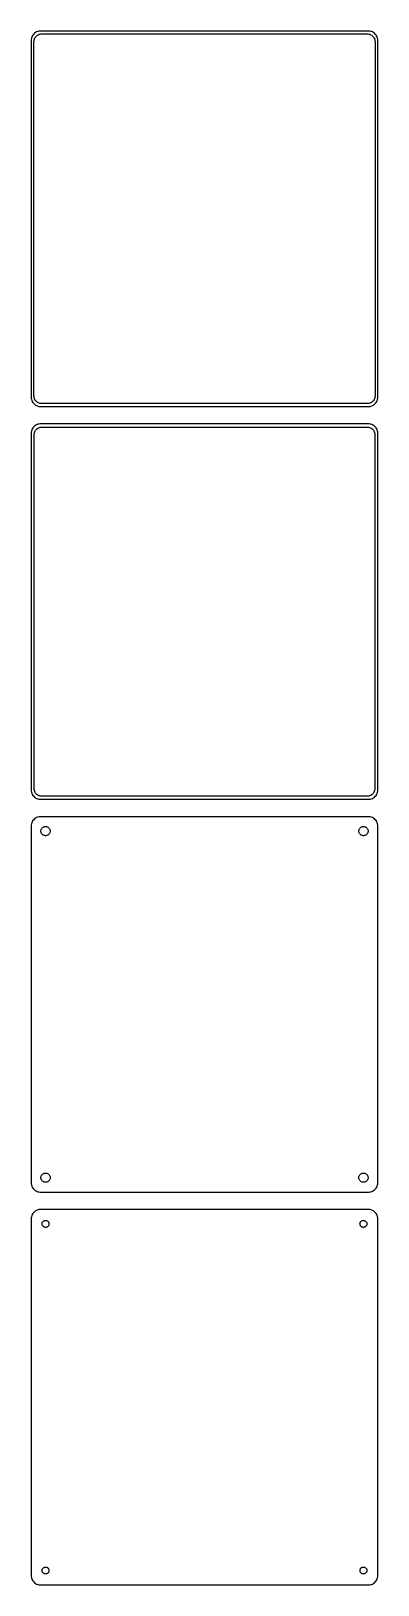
# Model space of a CAD drawing. Header units: metres. Extents: x -90 to 90, y 515 to 1321.
import ezdxf

# ---------------------------------------------------------------- set-up
doc = ezdxf.new("R2010")
doc.units = ezdxf.units.M

msp = doc.modelspace()

# ---------------------------------------------------------------- linework, layer by layer
for p, q in [((-89.9606, 1317.13), (-90, 1316.5)), ((-90, 1316.5), (-90, 1131.5)), ((-89.8429, 1317.74), (-89.9606, 1317.13)), ((-89.6489, 1318.34), (-89.8429, 1317.74)), ((-89.3815, 1318.91), (-89.6489, 1318.34)), ((-89.0451, 1319.44), (-89.3815, 1318.91)), ((-88.6448, 1319.92), (-89.0451, 1319.44)), ((-88.1871, 1320.35), (-88.6448, 1319.92)), ((-88.5, 1316), (-88.4685, 1316.5)), ((-88.5, 1132), (-88.5, 1316)), ((-88.4685, 1316.5), (-88.3743, 1316.99)), ((-88.3743, 1316.99), (-88.2191, 1317.47)), ((-88.2191, 1317.47), (-88.0052, 1317.93)), ((-87.6791, 1320.72), (-88.1871, 1320.35)), ((-88.0052, 1317.93), (-87.7361, 1318.35)), ((-87.7361, 1318.35), (-87.4159, 1318.74)), ((-87.1289, 1321.02), (-87.6791, 1320.72)), ((-87.4159, 1318.74), (-87.0497, 1319.08)), ((-86.5451, 1321.26), (-87.1289, 1321.02)), ((-87.0497, 1319.08), (-86.6433, 1319.38)), ((-86.6433, 1319.38), (-86.2031, 1319.62)), ((-85.9369, 1321.41), (-86.5451, 1321.26)), ((-86.2031, 1319.62), (-85.7361, 1319.8)), ((-85.3139, 1321.49), (-85.9369, 1321.41)), ((-85.7361, 1319.8), (-85.2495, 1319.93)), ((85.3139, 1321.49), (-85.3139, 1321.49)), ((-85.2495, 1319.93), (-84.7512, 1319.99)), ((-84.7512, 1319.99), (84.7512, 1319.99)), ((84.7512, 1319.99), (85.2495, 1319.93)), ((85.2495, 1319.93), (85.7361, 1319.8)), ((85.9369, 1321.41), (85.3139, 1321.49)), ((85.7361, 1319.8), (86.2031, 1319.62)), ((86.5451, 1321.26), (85.9369, 1321.41)), ((86.2031, 1319.62), (86.6433, 1319.38)), ((87.1289, 1321.02), (86.5451, 1321.26)), ((86.6433, 1319.38), (87.0497, 1319.08)), ((87.0497, 1319.08), (87.4159, 1318.74)), ((87.6791, 1320.72), (87.1289, 1321.02)), ((87.4159, 1318.74), (87.7361, 1318.35)), ((88.1871, 1320.35), (87.6791, 1320.72)), ((87.7361, 1318.35), (88.0052, 1317.93)), ((88.0052, 1317.93), (88.2191, 1317.47)), ((88.6448, 1319.92), (88.1871, 1320.35)), ((88.2191, 1317.47), (88.3743, 1316.99)), ((88.3743, 1316.99), (88.4685, 1316.5)), ((88.4685, 1316.5), (88.5, 1316)), ((88.5, 1316), (88.5, 1132)), ((89.0451, 1319.44), (88.6448, 1319.92)), ((89.3815, 1318.91), (89.0451, 1319.44)), ((89.6489, 1318.34), (89.3815, 1318.91)), ((89.8429, 1317.74), (89.6489, 1318.34)), ((89.9606, 1317.13), (89.8429, 1317.74)), ((90, 1316.5), (89.9606, 1317.13)), ((90, 1131.5), (90, 1316.5)), ((-90, 1131.5), (-89.9606, 1130.87)), ((-89.9606, 1130.87), (-89.8429, 1130.26)), ((-89.8429, 1130.26), (-89.6489, 1129.66)), ((-88.4685, 1131.5), (-88.5, 1132)), ((-88.3743, 1131.01), (-88.4685, 1131.5)), ((-88.2191, 1130.53), (-88.3743, 1131.01)), ((-88.0052, 1130.07), (-88.2191, 1130.53)), ((-87.7361, 1129.65), (-88.0052, 1130.07)), ((88.0052, 1130.07), (87.7361, 1129.65)), ((88.2191, 1130.53), (88.0052, 1130.07)), ((88.3743, 1131.01), (88.2191, 1130.53)), ((88.4685, 1131.5), (88.3743, 1131.01)), ((88.5, 1132), (88.4685, 1131.5)), ((89.6489, 1129.66), (89.8429, 1130.26)), ((89.8429, 1130.26), (89.9606, 1130.87)), ((89.9606, 1130.87), (90, 1131.5)), ((-89.6489, 1129.66), (-89.3815, 1129.09)), ((-89.3815, 1129.09), (-89.0451, 1128.56)), ((-89.0451, 1128.56), (-88.6448, 1128.08)), ((-88.6448, 1128.08), (-88.1871, 1127.65)), ((-88.1871, 1127.65), (-87.6791, 1127.28)), ((-87.4159, 1129.26), (-87.7361, 1129.65)), ((-87.6791, 1127.28), (-87.1289, 1126.98)), ((-87.0497, 1128.92), (-87.4159, 1129.26)), ((-87.1289, 1126.98), (-86.5451, 1126.74)), ((-86.6433, 1128.62), (-87.0497, 1128.92)), ((-86.2031, 1128.38), (-86.6433, 1128.62)), ((-86.5451, 1126.74), (-85.9369, 1126.59)), ((-85.7361, 1128.2), (-86.2031, 1128.38)), ((-85.9369, 1126.59), (-85.3139, 1126.51)), ((-85.2495, 1128.07), (-85.7361, 1128.2)), ((-85.3139, 1126.51), (85.3139, 1126.51)), ((-84.7512, 1128.01), (-85.2495, 1128.07)), ((84.7512, 1128.01), (-84.7512, 1128.01)), ((85.2495, 1128.07), (84.7512, 1128.01)), ((85.7361, 1128.2), (85.2495, 1128.07)), ((85.3139, 1126.51), (85.9369, 1126.59)), ((86.2031, 1128.38), (85.7361, 1128.2)), ((85.9369, 1126.59), (86.5451, 1126.74)), ((86.6433, 1128.62), (86.2031, 1128.38)), ((86.5451, 1126.74), (87.1289, 1126.98)), ((87.0497, 1128.92), (86.6433, 1128.62)), ((87.4159, 1129.26), (87.0497, 1128.92)), ((87.1289, 1126.98), (87.6791, 1127.28)), ((87.7361, 1129.65), (87.4159, 1129.26)), ((87.6791, 1127.28), (88.1871, 1127.65)), ((88.1871, 1127.65), (88.6448, 1128.08)), ((88.6448, 1128.08), (89.0451, 1128.56)), ((89.0451, 1128.56), (89.3815, 1129.09)), ((89.3815, 1129.09), (89.6489, 1129.66)), ((-89.8429, 1113.74), (-89.9606, 1113.13)), ((-89.6489, 1114.34), (-89.8429, 1113.74)), ((-89.3815, 1114.91), (-89.6489, 1114.34)), ((-89.0451, 1115.44), (-89.3815, 1114.91)), ((-88.6448, 1115.92), (-89.0451, 1115.44)), ((-88.1871, 1116.35), (-88.6448, 1115.92)), ((-87.6791, 1116.72), (-88.1871, 1116.35)), ((-88.1007, 1113.43), (-87.8936, 1113.87)), ((-87.8936, 1113.87), (-87.633, 1114.28)), ((-87.1289, 1117.02), (-87.6791, 1116.72)), ((-87.633, 1114.28), (-87.323, 1114.65)), ((-87.323, 1114.65), (-86.9685, 1114.98)), ((-86.5451, 1117.26), (-87.1289, 1117.02)), ((-86.9685, 1114.98), (-86.5751, 1115.27)), ((-86.5751, 1115.27), (-86.1489, 1115.5)), ((-85.9369, 1117.41), (-86.5451, 1117.26)), ((-86.1489, 1115.5), (-85.6967, 1115.68)), ((-85.3139, 1117.49), (-85.9369, 1117.41)), ((-85.6967, 1115.68), (-85.2256, 1115.8)), ((85.3139, 1117.49), (-85.3139, 1117.49)), ((-85.2256, 1115.8), (-84.7432, 1115.86)), ((-84.7432, 1115.86), (84.7432, 1115.86)), ((84.7432, 1115.86), (85.2256, 1115.8)), ((85.2256, 1115.8), (85.6967, 1115.68)), ((85.9369, 1117.41), (85.3139, 1117.49)), ((85.6967, 1115.68), (86.1489, 1115.5)), ((86.5451, 1117.26), (85.9369, 1117.41)), ((86.1489, 1115.5), (86.5751, 1115.27)), ((87.1289, 1117.02), (86.5451, 1117.26)), ((86.5751, 1115.27), (86.9685, 1114.98)), ((86.9685, 1114.98), (87.323, 1114.65)), ((87.6791, 1116.72), (87.1289, 1117.02)), ((87.323, 1114.65), (87.633, 1114.28)), ((87.633, 1114.28), (87.8936, 1113.87)), ((88.1871, 1116.35), (87.6791, 1116.72)), ((87.8936, 1113.87), (88.1007, 1113.43)), ((88.6448, 1115.92), (88.1871, 1116.35)), ((89.0451, 1115.44), (88.6448, 1115.92)), ((89.3815, 1114.91), (89.0451, 1115.44)), ((89.6489, 1114.34), (89.3815, 1114.91)), ((89.8429, 1113.74), (89.6489, 1114.34)), ((89.9606, 1113.13), (89.8429, 1113.74)), ((-89.9606, 1113.13), (-90, 1112.5)), ((-90, 1112.5), (-90, 927.5)), ((-88.3726, 1112), (-88.3421, 1112.49)), ((-88.3726, 928), (-88.3726, 1112)), ((-88.3421, 1112.49), (-88.251, 1112.96)), ((-88.251, 1112.96), (-88.1007, 1113.43)), ((88.1007, 1113.43), (88.251, 1112.96)), ((88.251, 1112.96), (88.3421, 1112.49)), ((88.3421, 1112.49), (88.3726, 1112)), ((88.3726, 1112), (88.3726, 928)), ((90, 1112.5), (89.9606, 1113.13)), ((90, 927.5), (90, 1112.5)), ((-90, 927.5), (-89.9606, 926.873)), ((-89.9606, 926.873), (-89.8429, 926.257)), ((-89.8429, 926.257), (-89.6489, 925.659)), ((-89.6489, 925.659), (-89.3815, 925.091)), ((-89.3815, 925.091), (-89.0451, 924.561)), ((-89.0451, 924.561), (-88.6448, 924.077)), ((-88.6448, 924.077), (-88.1871, 923.647)), ((-88.3421, 927.515), (-88.3726, 928)), ((-88.251, 927.037), (-88.3421, 927.515)), ((-88.1007, 926.574), (-88.251, 927.037)), ((-88.1871, 923.647), (-87.6791, 923.278)), ((-87.8936, 926.134), (-88.1007, 926.574)), ((-87.633, 925.724), (-87.8936, 926.134)), ((-87.6791, 923.278), (-87.1289, 922.976)), ((-87.323, 925.349), (-87.633, 925.724)), ((-86.9685, 925.016), (-87.323, 925.349)), ((-87.1289, 922.976), (-86.5451, 922.745)), ((-86.5751, 924.73), (-86.9685, 925.016)), ((-86.1489, 924.496), (-86.5751, 924.73)), ((-86.5451, 922.745), (-85.9369, 922.589)), ((-85.6967, 924.317), (-86.1489, 924.496)), ((-85.9369, 922.589), (-85.3139, 922.51)), ((-85.2256, 924.196), (-85.6967, 924.317)), ((-85.3139, 922.51), (85.3139, 922.51)), ((-84.7432, 924.135), (-85.2256, 924.196)), ((84.7432, 924.135), (-84.7432, 924.135)), ((85.2256, 924.196), (84.7432, 924.135)), ((85.6967, 924.317), (85.2256, 924.196)), ((85.3139, 922.51), (85.9369, 922.589)), ((86.1489, 924.496), (85.6967, 924.317)), ((85.9369, 922.589), (86.5451, 922.745)), ((86.5751, 924.73), (86.1489, 924.496)), ((86.5451, 922.745), (87.1289, 922.976)), ((86.9685, 925.016), (86.5751, 924.73)), ((87.323, 925.349), (86.9685, 925.016)), ((87.1289, 922.976), (87.6791, 923.278)), ((87.633, 925.724), (87.323, 925.349)), ((87.8936, 926.134), (87.633, 925.724)), ((87.6791, 923.278), (88.1871, 923.647)), ((88.1007, 926.574), (87.8936, 926.134)), ((88.251, 927.037), (88.1007, 926.574)), ((88.1871, 923.647), (88.6448, 924.077)), ((88.3421, 927.515), (88.251, 927.037)), ((88.3726, 928), (88.3421, 927.515)), ((88.6448, 924.077), (89.0451, 924.561)), ((89.0451, 924.561), (89.3815, 925.091)), ((89.3815, 925.091), (89.6489, 925.659)), ((89.6489, 925.659), (89.8429, 926.257)), ((89.8429, 926.257), (89.9606, 926.873)), ((89.9606, 926.873), (90, 927.5)), ((-88.6448, 911.923), (-89.0451, 911.439)), ((-88.1871, 912.353), (-88.6448, 911.923)), ((-87.6791, 912.722), (-88.1871, 912.353)), ((-87.1289, 913.024), (-87.6791, 912.722)), ((-86.5451, 913.255), (-87.1289, 913.024)), ((-85.9369, 913.411), (-86.5451, 913.255)), ((-85.3139, 913.49), (-85.9369, 913.411)), ((85.3139, 913.49), (-85.3139, 913.49)), ((85.9369, 913.411), (85.3139, 913.49)), ((86.5451, 913.255), (85.9369, 913.411)), ((87.1289, 913.024), (86.5451, 913.255)), ((87.6791, 912.722), (87.1289, 913.024)), ((88.1871, 912.353), (87.6791, 912.722)), ((88.6448, 911.923), (88.1871, 912.353)), ((89.0451, 911.439), (88.6448, 911.923)), ((-89.9606, 909.127), (-90, 908.5)), ((-90, 908.5), (-90, 723.5)), ((-89.8429, 909.743), (-89.9606, 909.127)), ((-89.6489, 910.341), (-89.8429, 909.743)), ((-89.3815, 910.909), (-89.6489, 910.341)), ((-89.0451, 911.439), (-89.3815, 910.909)), ((-84.9, 906), (-84.8811, 906.301)), ((-84.8811, 905.699), (-84.9, 906)), ((-84.8811, 906.301), (-84.8246, 906.597)), ((-84.8246, 905.403), (-84.8811, 905.699)), ((-84.8246, 906.597), (-84.7315, 906.883)), ((-84.7315, 905.117), (-84.8246, 905.403)), ((-84.7315, 906.883), (-84.6031, 907.156)), ((-84.6031, 904.844), (-84.7315, 905.117)), ((-84.6031, 907.156), (-84.4416, 907.411)), ((-84.4416, 904.589), (-84.6031, 904.844)), ((-84.4416, 907.411), (-84.2495, 907.643)), ((-84.2495, 904.357), (-84.4416, 904.589)), ((-84.2495, 907.643), (-84.0298, 907.849)), ((-84.0298, 904.151), (-84.2495, 904.357)), ((-84.0298, 907.849), (-83.786, 908.026)), ((-83.786, 903.974), (-84.0298, 904.151)), ((-83.786, 908.026), (-83.5219, 908.172)), ((-83.5219, 903.828), (-83.786, 903.974)), ((-83.5219, 908.172), (-83.2416, 908.283)), ((-83.2416, 903.717), (-83.5219, 903.828)), ((-83.2416, 908.283), (-82.9497, 908.357)), ((-82.9497, 908.357), (-82.6507, 908.395)), ((-82.6507, 908.395), (-82.3493, 908.395)), ((-82.3493, 908.395), (-82.0503, 908.357)), ((-82.0503, 908.357), (-81.7584, 908.283)), ((-81.7584, 908.283), (-81.4781, 908.172)), ((-81.4781, 903.828), (-81.7584, 903.717)), ((-81.4781, 908.172), (-81.214, 908.026)), ((-81.214, 903.974), (-81.4781, 903.828)), ((-81.214, 908.026), (-80.9702, 907.849)), ((-80.9702, 904.151), (-81.214, 903.974)), ((-80.9702, 907.849), (-80.7505, 907.643)), ((-80.7505, 904.357), (-80.9702, 904.151)), ((-80.7505, 907.643), (-80.5583, 907.411)), ((-80.5583, 904.589), (-80.7505, 904.357)), ((-80.5583, 907.411), (-80.3969, 907.156)), ((-80.3969, 904.844), (-80.5583, 904.589)), ((-80.3969, 907.156), (-80.2685, 906.883)), ((-80.2685, 905.117), (-80.3969, 904.844)), ((-80.2685, 906.883), (-80.1754, 906.597)), ((-80.1754, 905.403), (-80.2685, 905.117)), ((-80.1754, 906.597), (-80.1189, 906.301)), ((-80.1189, 905.699), (-80.1754, 905.403)), ((-80.1189, 906.301), (-80.1, 906)), ((-80.1, 906), (-80.1189, 905.699)), ((80.1, 906), (80.1189, 906.301)), ((80.1189, 905.699), (80.1, 906)), ((80.1189, 906.301), (80.1754, 906.597)), ((80.1754, 905.403), (80.1189, 905.699)), ((80.1754, 906.597), (80.2685, 906.883)), ((80.2685, 905.117), (80.1754, 905.403)), ((80.2685, 906.883), (80.3969, 907.156)), ((80.3969, 904.844), (80.2685, 905.117)), ((80.3969, 907.156), (80.5583, 907.411)), ((80.5583, 904.589), (80.3969, 904.844)), ((80.5583, 907.411), (80.7505, 907.643)), ((80.7505, 904.357), (80.5583, 904.589)), ((80.7505, 907.643), (80.9702, 907.849)), ((80.9702, 904.151), (80.7505, 904.357)), ((80.9702, 907.849), (81.214, 908.026)), ((81.214, 903.974), (80.9702, 904.151)), ((81.214, 908.026), (81.4781, 908.172)), ((81.4781, 903.828), (81.214, 903.974)), ((81.4781, 908.172), (81.7584, 908.283)), ((81.7584, 903.717), (81.4781, 903.828)), ((81.7584, 908.283), (82.0503, 908.357)), ((82.0503, 908.357), (82.3493, 908.395)), ((82.3493, 908.395), (82.6507, 908.395)), ((82.6507, 908.395), (82.9497, 908.357)), ((82.9497, 908.357), (83.2416, 908.283)), ((83.2416, 908.283), (83.5219, 908.172)), ((83.5219, 903.828), (83.2416, 903.717)), ((83.5219, 908.172), (83.786, 908.026)), ((83.786, 903.974), (83.5219, 903.828)), ((83.786, 908.026), (84.0298, 907.849)), ((84.0298, 904.151), (83.786, 903.974)), ((84.0298, 907.849), (84.2495, 907.643)), ((84.2495, 904.357), (84.0298, 904.151)), ((84.2495, 907.643), (84.4416, 907.411)), ((84.4416, 904.589), (84.2495, 904.357)), ((84.4416, 907.411), (84.6031, 907.156)), ((84.6031, 904.844), (84.4416, 904.589)), ((84.6031, 907.156), (84.7315, 906.883)), ((84.7315, 905.117), (84.6031, 904.844)), ((84.7315, 906.883), (84.8246, 906.597)), ((84.8246, 905.403), (84.7315, 905.117)), ((84.8246, 906.597), (84.8811, 906.301)), ((84.8811, 905.699), (84.8246, 905.403)), ((84.8811, 906.301), (84.9, 906)), ((84.9, 906), (84.8811, 905.699)), ((89.3815, 910.909), (89.0451, 911.439)), ((89.6489, 910.341), (89.3815, 910.909)), ((89.8429, 909.743), (89.6489, 910.341)), ((89.9606, 909.127), (89.8429, 909.743)), ((90, 908.5), (89.9606, 909.127)), ((90, 723.5), (90, 908.5)), ((-82.9497, 903.643), (-83.2416, 903.717)), ((-82.6507, 903.605), (-82.9497, 903.643)), ((-82.3493, 903.605), (-82.6507, 903.605)), ((-82.0503, 903.643), (-82.3493, 903.605)), ((-81.7584, 903.717), (-82.0503, 903.643)), ((82.0503, 903.643), (81.7584, 903.717)), ((82.3493, 903.605), (82.0503, 903.643)), ((82.6507, 903.605), (82.3493, 903.605)), ((82.9497, 903.643), (82.6507, 903.605)), ((83.2416, 903.717), (82.9497, 903.643)), ((-84.9, 726), (-84.8811, 726.301)), ((-84.8811, 726.301), (-84.8246, 726.597)), ((-84.8246, 726.597), (-84.7315, 726.883)), ((-84.7315, 726.883), (-84.6031, 727.156)), ((-84.6031, 727.156), (-84.4416, 727.411)), ((-84.4416, 727.411), (-84.2495, 727.643)), ((-84.2495, 727.643), (-84.0298, 727.849)), ((-84.0298, 727.849), (-83.786, 728.026)), ((-83.786, 728.026), (-83.5219, 728.172)), ((-83.5219, 728.172), (-83.2416, 728.283)), ((-83.2416, 728.283), (-82.9497, 728.357)), ((-82.9497, 728.357), (-82.6507, 728.395)), ((-82.6507, 728.395), (-82.3493, 728.395)), ((-82.3493, 728.395), (-82.0503, 728.357)), ((-82.0503, 728.357), (-81.7584, 728.283)), ((-81.7584, 728.283), (-81.4781, 728.172)), ((-81.4781, 728.172), (-81.214, 728.026)), ((-81.214, 728.026), (-80.9702, 727.849)), ((-80.9702, 727.849), (-80.7505, 727.643)), ((-80.7505, 727.643), (-80.5583, 727.411)), ((-80.5583, 727.411), (-80.3969, 727.156)), ((-80.3969, 727.156), (-80.2685, 726.883)), ((-80.2685, 726.883), (-80.1754, 726.597)), ((-80.1754, 726.597), (-80.1189, 726.301)), ((-80.1189, 726.301), (-80.1, 726)), ((80.1, 726), (80.1189, 726.301)), ((80.1189, 726.301), (80.1754, 726.597)), ((80.1754, 726.597), (80.2685, 726.883)), ((80.2685, 726.883), (80.3969, 727.156)), ((80.3969, 727.156), (80.5583, 727.411)), ((80.5583, 727.411), (80.7505, 727.643)), ((80.7505, 727.643), (80.9702, 727.849)), ((80.9702, 727.849), (81.214, 728.026)), ((81.214, 728.026), (81.4781, 728.172)), ((81.4781, 728.172), (81.7584, 728.283)), ((81.7584, 728.283), (82.0503, 728.357)), ((82.0503, 728.357), (82.3493, 728.395)), ((82.3493, 728.395), (82.6507, 728.395)), ((82.6507, 728.395), (82.9497, 728.357)), ((82.9497, 728.357), (83.2416, 728.283)), ((83.2416, 728.283), (83.5219, 728.172)), ((83.5219, 728.172), (83.786, 728.026)), ((83.786, 728.026), (84.0298, 727.849)), ((84.0298, 727.849), (84.2495, 727.643)), ((84.2495, 727.643), (84.4416, 727.411)), ((84.4416, 727.411), (84.6031, 727.156)), ((84.6031, 727.156), (84.7315, 726.883)), ((84.7315, 726.883), (84.8246, 726.597)), ((84.8246, 726.597), (84.8811, 726.301)), ((84.8811, 726.301), (84.9, 726)), ((-90, 723.5), (-89.9606, 722.873)), ((-89.9606, 722.873), (-89.8429, 722.257)), ((-89.8429, 722.257), (-89.6489, 721.659)), ((-89.6489, 721.659), (-89.3815, 721.091)), ((-89.3815, 721.091), (-89.0451, 720.561)), ((-89.0451, 720.561), (-88.6448, 720.077)), ((-88.6448, 720.077), (-88.1871, 719.647)), ((-88.1871, 719.647), (-87.6791, 719.278)), ((-87.6791, 719.278), (-87.1289, 718.976)), ((-87.1289, 718.976), (-86.5451, 718.745)), ((-86.5451, 718.745), (-85.9369, 718.589)), ((-85.9369, 718.589), (-85.3139, 718.51)), ((-85.3139, 718.51), (85.3139, 718.51)), ((-84.8811, 725.699), (-84.9, 726)), ((-84.8246, 725.403), (-84.8811, 725.699)), ((-84.7315, 725.117), (-84.8246, 725.403)), ((-84.6031, 724.844), (-84.7315, 725.117)), ((-84.4416, 724.589), (-84.6031, 724.844)), ((-84.2495, 724.357), (-84.4416, 724.589)), ((-84.0298, 724.151), (-84.2495, 724.357)), ((-83.786, 723.974), (-84.0298, 724.151)), ((-83.5219, 723.828), (-83.786, 723.974)), ((-83.2416, 723.717), (-83.5219, 723.828)), ((-82.9497, 723.643), (-83.2416, 723.717)), ((-82.6507, 723.605), (-82.9497, 723.643)), ((-82.3493, 723.605), (-82.6507, 723.605)), ((-82.0503, 723.643), (-82.3493, 723.605)), ((-81.7584, 723.717), (-82.0503, 723.643)), ((-81.4781, 723.828), (-81.7584, 723.717)), ((-81.214, 723.974), (-81.4781, 723.828)), ((-80.9702, 724.151), (-81.214, 723.974)), ((-80.7505, 724.357), (-80.9702, 724.151)), ((-80.5583, 724.589), (-80.7505, 724.357)), ((-80.3969, 724.844), (-80.5583, 724.589)), ((-80.2685, 725.117), (-80.3969, 724.844)), ((-80.1754, 725.403), (-80.2685, 725.117)), ((-80.1189, 725.699), (-80.1754, 725.403)), ((-80.1, 726), (-80.1189, 725.699)), ((80.1189, 725.699), (80.1, 726)), ((80.1754, 725.403), (80.1189, 725.699)), ((80.2685, 725.117), (80.1754, 725.403)), ((80.3969, 724.844), (80.2685, 725.117)), ((80.5583, 724.589), (80.3969, 724.844)), ((80.7505, 724.357), (80.5583, 724.589)), ((80.9702, 724.151), (80.7505, 724.357)), ((81.214, 723.974), (80.9702, 724.151)), ((81.4781, 723.828), (81.214, 723.974)), ((81.7584, 723.717), (81.4781, 723.828)), ((82.0503, 723.643), (81.7584, 723.717)), ((82.3493, 723.605), (82.0503, 723.643)), ((82.6507, 723.605), (82.3493, 723.605)), ((82.9497, 723.643), (82.6507, 723.605)), ((83.2416, 723.717), (82.9497, 723.643)), ((83.5219, 723.828), (83.2416, 723.717)), ((83.786, 723.974), (83.5219, 723.828)), ((84.0298, 724.151), (83.786, 723.974)), ((84.2495, 724.357), (84.0298, 724.151)), ((84.4416, 724.589), (84.2495, 724.357)), ((84.6031, 724.844), (84.4416, 724.589)), ((84.7315, 725.117), (84.6031, 724.844)), ((84.8246, 725.403), (84.7315, 725.117)), ((84.8811, 725.699), (84.8246, 725.403)), ((84.9, 726), (84.8811, 725.699)), ((85.3139, 718.51), (85.9369, 718.589)), ((85.9369, 718.589), (86.5451, 718.745)), ((86.5451, 718.745), (87.1289, 718.976)), ((87.1289, 718.976), (87.6791, 719.278)), ((87.6791, 719.278), (88.1871, 719.647)), ((88.1871, 719.647), (88.6448, 720.077)), ((88.6448, 720.077), (89.0451, 720.561)), ((89.0451, 720.561), (89.3815, 721.091)), ((89.3815, 721.091), (89.6489, 721.659)), ((89.6489, 721.659), (89.8429, 722.257)), ((89.8429, 722.257), (89.9606, 722.873)), ((89.9606, 722.873), (90, 723.5)), ((-89.9606, 705.127), (-90, 704.5)), ((-90, 704.5), (-90, 519.5)), ((-89.8429, 705.743), (-89.9606, 705.127)), ((-89.6489, 706.341), (-89.8429, 705.743)), ((-89.3815, 706.909), (-89.6489, 706.341)), ((-89.0451, 707.439), (-89.3815, 706.909)), ((-88.6448, 707.923), (-89.0451, 707.439)), ((-88.1871, 708.353), (-88.6448, 707.923)), ((-87.6791, 708.722), (-88.1871, 708.353)), ((-87.1289, 709.024), (-87.6791, 708.722)), ((-86.5451, 709.255), (-87.1289, 709.024)), ((-85.9369, 709.411), (-86.5451, 709.255)), ((-85.3139, 709.49), (-85.9369, 709.411)), ((85.3139, 709.49), (-85.3139, 709.49)), ((-84.3, 702), (-84.2858, 702.226)), ((-84.2858, 702.226), (-84.2434, 702.448)), ((-84.2434, 702.448), (-84.1736, 702.663)), ((-84.1736, 702.663), (-84.0773, 702.867)), ((-84.0773, 702.867), (-83.9562, 703.058)), ((-83.9562, 703.058), (-83.8121, 703.232)), ((-83.8121, 703.232), (-83.6474, 703.387)), ((-83.6474, 703.387), (-83.4645, 703.52)), ((-83.4645, 703.52), (-83.2664, 703.629)), ((-83.2664, 703.629), (-83.0562, 703.712)), ((-83.0562, 703.712), (-82.8373, 703.768)), ((-82.8373, 703.768), (-82.613, 703.796)), ((-82.613, 703.796), (-82.387, 703.796)), ((-82.387, 703.796), (-82.1627, 703.768)), ((-82.1627, 703.768), (-81.9438, 703.712)), ((-81.9438, 703.712), (-81.7336, 703.629)), ((-81.7336, 703.629), (-81.5355, 703.52)), ((-81.5355, 703.52), (-81.3526, 703.387)), ((-81.3526, 703.387), (-81.1879, 703.232)), ((-81.1879, 703.232), (-81.0438, 703.058)), ((-81.0438, 703.058), (-80.9226, 702.867)), ((-80.9226, 702.867), (-80.8264, 702.663)), ((-80.8264, 702.663), (-80.7565, 702.448)), ((-80.7565, 702.448), (-80.7142, 702.226)), ((-80.7142, 702.226), (-80.7, 702)), ((80.7, 702), (80.7142, 702.226)), ((80.7142, 702.226), (80.7565, 702.448)), ((80.7565, 702.448), (80.8264, 702.663)), ((80.8264, 702.663), (80.9226, 702.867)), ((80.9226, 702.867), (81.0438, 703.058)), ((81.0438, 703.058), (81.1879, 703.232)), ((81.1879, 703.232), (81.3526, 703.387)), ((81.3526, 703.387), (81.5355, 703.52)), ((81.5355, 703.52), (81.7336, 703.629)), ((81.7336, 703.629), (81.9438, 703.712)), ((81.9438, 703.712), (82.1627, 703.768)), ((82.1627, 703.768), (82.387, 703.796)), ((82.387, 703.796), (82.613, 703.796)), ((82.613, 703.796), (82.8373, 703.768)), ((82.8373, 703.768), (83.0562, 703.712)), ((83.0562, 703.712), (83.2664, 703.629)), ((83.2664, 703.629), (83.4645, 703.52)), ((83.4645, 703.52), (83.6474, 703.387)), ((83.6474, 703.387), (83.8121, 703.232)), ((83.8121, 703.232), (83.9562, 703.058)), ((83.9562, 703.058), (84.0773, 702.867)), ((84.0773, 702.867), (84.1736, 702.663)), ((84.1736, 702.663), (84.2434, 702.448)), ((84.2434, 702.448), (84.2858, 702.226)), ((84.2858, 702.226), (84.3, 702)), ((85.9369, 709.411), (85.3139, 709.49)), ((86.5451, 709.255), (85.9369, 709.411)), ((87.1289, 709.024), (86.5451, 709.255)), ((87.6791, 708.722), (87.1289, 709.024)), ((88.1871, 708.353), (87.6791, 708.722)), ((88.6448, 707.923), (88.1871, 708.353)), ((89.0451, 707.439), (88.6448, 707.923)), ((89.3815, 706.909), (89.0451, 707.439)), ((89.6489, 706.341), (89.3815, 706.909)), ((89.8429, 705.743), (89.6489, 706.341)), ((89.9606, 705.127), (89.8429, 705.743)), ((90, 704.5), (89.9606, 705.127)), ((90, 519.5), (90, 704.5)), ((-84.2858, 701.774), (-84.3, 702)), ((-84.2434, 701.552), (-84.2858, 701.774)), ((-84.1736, 701.337), (-84.2434, 701.552)), ((-84.0773, 701.133), (-84.1736, 701.337)), ((-83.9562, 700.942), (-84.0773, 701.133)), ((-83.8121, 700.768), (-83.9562, 700.942)), ((-83.6474, 700.613), (-83.8121, 700.768)), ((-83.4645, 700.48), (-83.6474, 700.613)), ((-83.2664, 700.371), (-83.4645, 700.48)), ((-83.0562, 700.288), (-83.2664, 700.371)), ((-82.8373, 700.232), (-83.0562, 700.288)), ((-82.613, 700.204), (-82.8373, 700.232)), ((-82.387, 700.204), (-82.613, 700.204)), ((-82.1627, 700.232), (-82.387, 700.204)), ((-81.9438, 700.288), (-82.1627, 700.232)), ((-81.7336, 700.371), (-81.9438, 700.288)), ((-81.5355, 700.48), (-81.7336, 700.371)), ((-81.3526, 700.613), (-81.5355, 700.48)), ((-81.1879, 700.768), (-81.3526, 700.613)), ((-81.0438, 700.942), (-81.1879, 700.768)), ((-80.9226, 701.133), (-81.0438, 700.942)), ((-80.8264, 701.337), (-80.9226, 701.133)), ((-80.7565, 701.552), (-80.8264, 701.337)), ((-80.7142, 701.774), (-80.7565, 701.552)), ((-80.7, 702), (-80.7142, 701.774)), ((80.7142, 701.774), (80.7, 702)), ((80.7565, 701.552), (80.7142, 701.774)), ((80.8264, 701.337), (80.7565, 701.552)), ((80.9226, 701.133), (80.8264, 701.337)), ((81.0438, 700.942), (80.9226, 701.133)), ((81.1879, 700.768), (81.0438, 700.942)), ((81.3526, 700.613), (81.1879, 700.768)), ((81.5355, 700.48), (81.3526, 700.613)), ((81.7336, 700.371), (81.5355, 700.48)), ((81.9438, 700.288), (81.7336, 700.371)), ((82.1627, 700.232), (81.9438, 700.288)), ((82.387, 700.204), (82.1627, 700.232)), ((82.613, 700.204), (82.387, 700.204)), ((82.8373, 700.232), (82.613, 700.204)), ((83.0562, 700.288), (82.8373, 700.232)), ((83.2664, 700.371), (83.0562, 700.288)), ((83.4645, 700.48), (83.2664, 700.371)), ((83.6474, 700.613), (83.4645, 700.48)), ((83.8121, 700.768), (83.6474, 700.613)), ((83.9562, 700.942), (83.8121, 700.768)), ((84.0773, 701.133), (83.9562, 700.942)), ((84.1736, 701.337), (84.0773, 701.133)), ((84.2434, 701.552), (84.1736, 701.337)), ((84.2858, 701.774), (84.2434, 701.552)), ((84.3, 702), (84.2858, 701.774)), ((-90, 519.5), (-89.9606, 518.873)), ((-89.9606, 518.873), (-89.8429, 518.257)), ((-89.8429, 518.257), (-89.6489, 517.659)), ((-89.6489, 517.659), (-89.3815, 517.091)), ((-89.3815, 517.091), (-89.0451, 516.561)), ((-89.0451, 516.561), (-88.6448, 516.077)), ((-84.3, 522), (-84.2858, 522.226)), ((-84.2858, 521.774), (-84.3, 522)), ((-84.2858, 522.226), (-84.2434, 522.448)), ((-84.2434, 521.552), (-84.2858, 521.774)), ((-84.2434, 522.448), (-84.1736, 522.663)), ((-84.1736, 521.337), (-84.2434, 521.552)), ((-84.1736, 522.663), (-84.0773, 522.867)), ((-84.0773, 521.133), (-84.1736, 521.337)), ((-84.0773, 522.867), (-83.9562, 523.058)), ((-83.9562, 520.942), (-84.0773, 521.133)), ((-83.9562, 523.058), (-83.8121, 523.232)), ((-83.8121, 520.768), (-83.9562, 520.942)), ((-83.8121, 523.232), (-83.6474, 523.387)), ((-83.6474, 520.613), (-83.8121, 520.768)), ((-83.6474, 523.387), (-83.4645, 523.52)), ((-83.4645, 520.48), (-83.6474, 520.613)), ((-83.4645, 523.52), (-83.2664, 523.629)), ((-83.2664, 520.371), (-83.4645, 520.48)), ((-83.2664, 523.629), (-83.0562, 523.712)), ((-83.0562, 520.288), (-83.2664, 520.371)), ((-83.0562, 523.712), (-82.8373, 523.768)), ((-82.8373, 520.232), (-83.0562, 520.288)), ((-82.8373, 523.768), (-82.613, 523.796)), ((-82.613, 520.204), (-82.8373, 520.232)), ((-82.613, 523.796), (-82.387, 523.796)), ((-82.387, 520.204), (-82.613, 520.204)), ((-82.387, 523.796), (-82.1627, 523.768)), ((-82.1627, 520.232), (-82.387, 520.204)), ((-82.1627, 523.768), (-81.9438, 523.712)), ((-81.9438, 520.288), (-82.1627, 520.232)), ((-81.9438, 523.712), (-81.7336, 523.629)), ((-81.7336, 520.371), (-81.9438, 520.288)), ((-81.7336, 523.629), (-81.5355, 523.52)), ((-81.5355, 520.48), (-81.7336, 520.371)), ((-81.5355, 523.52), (-81.3526, 523.387)), ((-81.3526, 520.613), (-81.5355, 520.48)), ((-81.3526, 523.387), (-81.1879, 523.232)), ((-81.1879, 520.768), (-81.3526, 520.613)), ((-81.1879, 523.232), (-81.0438, 523.058)), ((-81.0438, 520.942), (-81.1879, 520.768)), ((-81.0438, 523.058), (-80.9226, 522.867)), ((-80.9226, 521.133), (-81.0438, 520.942)), ((-80.9226, 522.867), (-80.8264, 522.663)), ((-80.8264, 521.337), (-80.9226, 521.133)), ((-80.8264, 522.663), (-80.7565, 522.448)), ((-80.7565, 521.552), (-80.8264, 521.337)), ((-80.7565, 522.448), (-80.7142, 522.226)), ((-80.7142, 521.774), (-80.7565, 521.552)), ((-80.7142, 522.226), (-80.7, 522)), ((-80.7, 522), (-80.7142, 521.774)), ((80.7, 522), (80.7142, 522.226)), ((80.7142, 521.774), (80.7, 522)), ((80.7142, 522.226), (80.7565, 522.448)), ((80.7565, 521.552), (80.7142, 521.774)), ((80.7565, 522.448), (80.8264, 522.663)), ((80.8264, 521.337), (80.7565, 521.552)), ((80.8264, 522.663), (80.9226, 522.867)), ((80.9226, 521.133), (80.8264, 521.337)), ((80.9226, 522.867), (81.0438, 523.058)), ((81.0438, 520.942), (80.9226, 521.133)), ((81.0438, 523.058), (81.1879, 523.232)), ((81.1879, 520.768), (81.0438, 520.942)), ((81.1879, 523.232), (81.3526, 523.387)), ((81.3526, 520.613), (81.1879, 520.768)), ((81.3526, 523.387), (81.5355, 523.52)), ((81.5355, 520.48), (81.3526, 520.613)), ((81.5355, 523.52), (81.7336, 523.629)), ((81.7336, 520.371), (81.5355, 520.48)), ((81.7336, 523.629), (81.9438, 523.712)), ((81.9438, 520.288), (81.7336, 520.371)), ((81.9438, 523.712), (82.1627, 523.768)), ((82.1627, 520.232), (81.9438, 520.288)), ((82.1627, 523.768), (82.387, 523.796)), ((82.387, 520.204), (82.1627, 520.232)), ((82.387, 523.796), (82.613, 523.796)), ((82.613, 520.204), (82.387, 520.204)), ((82.613, 523.796), (82.8373, 523.768)), ((82.8373, 520.232), (82.613, 520.204)), ((82.8373, 523.768), (83.0562, 523.712)), ((83.0562, 520.288), (82.8373, 520.232)), ((83.0562, 523.712), (83.2664, 523.629)), ((83.2664, 520.371), (83.0562, 520.288)), ((83.2664, 523.629), (83.4645, 523.52)), ((83.4645, 520.48), (83.2664, 520.371)), ((83.4645, 523.52), (83.6474, 523.387)), ((83.6474, 520.613), (83.4645, 520.48)), ((83.6474, 523.387), (83.8121, 523.232)), ((83.8121, 520.768), (83.6474, 520.613)), ((83.8121, 523.232), (83.9562, 523.058)), ((83.9562, 520.942), (83.8121, 520.768)), ((83.9562, 523.058), (84.0773, 522.867)), ((84.0773, 521.133), (83.9562, 520.942)), ((84.0773, 522.867), (84.1736, 522.663)), ((84.1736, 521.337), (84.0773, 521.133)), ((84.1736, 522.663), (84.2434, 522.448)), ((84.2434, 521.552), (84.1736, 521.337)), ((84.2434, 522.448), (84.2858, 522.226)), ((84.2858, 521.774), (84.2434, 521.552)), ((84.2858, 522.226), (84.3, 522)), ((84.3, 522), (84.2858, 521.774)), ((88.6448, 516.077), (89.0451, 516.561)), ((89.0451, 516.561), (89.3815, 517.091)), ((89.3815, 517.091), (89.6489, 517.659)), ((89.6489, 517.659), (89.8429, 518.257)), ((89.8429, 518.257), (89.9606, 518.873)), ((89.9606, 518.873), (90, 519.5)), ((-88.6448, 516.077), (-88.1871, 515.647)), ((-88.1871, 515.647), (-87.6791, 515.278)), ((-87.6791, 515.278), (-87.1289, 514.976)), ((-87.1289, 514.976), (-86.5451, 514.745)), ((-86.5451, 514.745), (-85.9369, 514.589)), ((-85.9369, 514.589), (-85.3139, 514.51)), ((-85.3139, 514.51), (85.3139, 514.51)), ((85.3139, 514.51), (85.9369, 514.589)), ((85.9369, 514.589), (86.5451, 514.745)), ((86.5451, 514.745), (87.1289, 514.976)), ((87.1289, 514.976), (87.6791, 515.278)), ((87.6791, 515.278), (88.1871, 515.647)), ((88.1871, 515.647), (88.6448, 516.077))]:
    msp.add_line(p, q)

doc.saveas('drawing.dxf')
